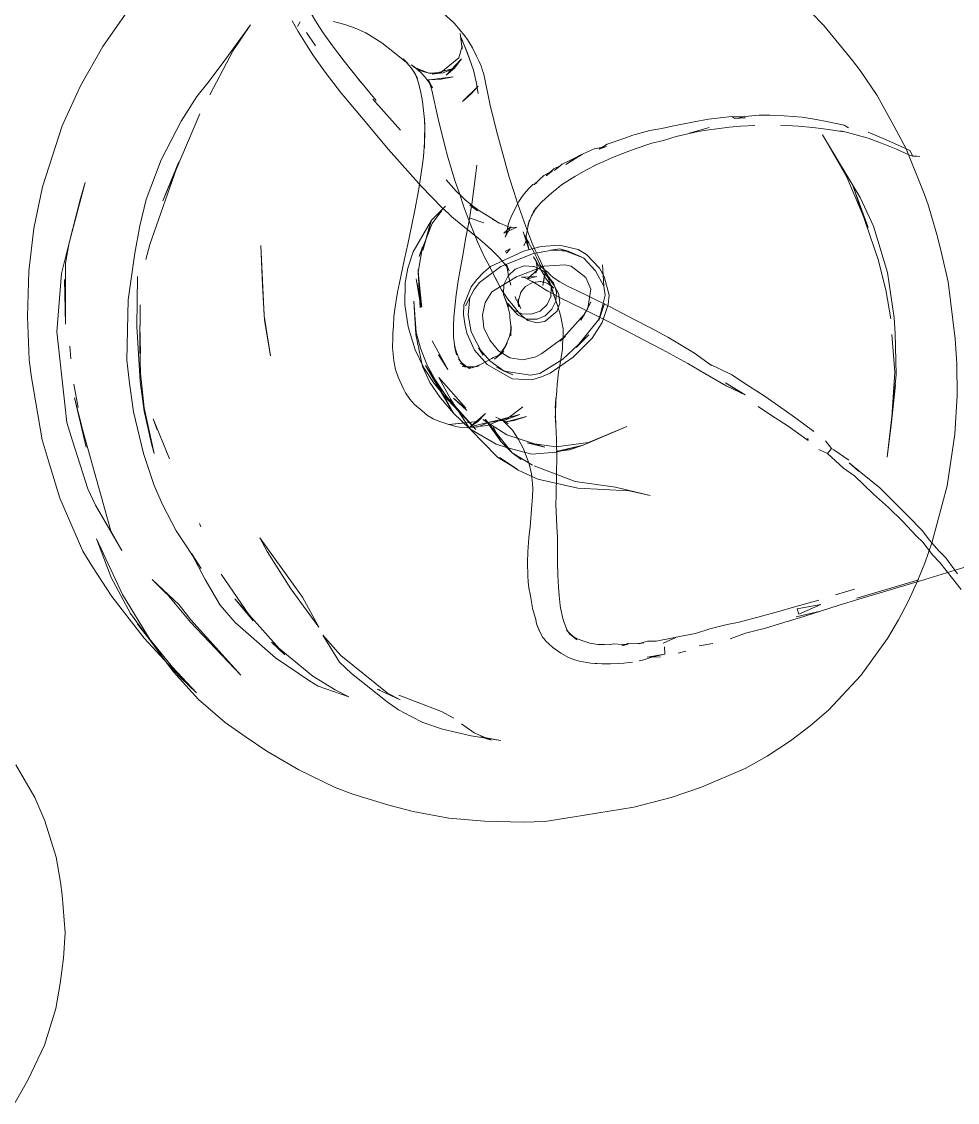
# Model space of a CAD drawing. Header units: millimetres. Extents: x 0 to 57242, y -59538 to 11130.
# Drawn here: x 16894.6 to 17004.8, y -984.1 to -857 of the extents above; entities that cross this region are included whole.
import ezdxf

# ---------------------------------------------------------------- set-up
doc = ezdxf.new("R2010")
doc.units = ezdxf.units.MM
doc.layers.add('G-IMPT', color=8, linetype='Continuous', lineweight=9)
doc.layers.add('I-FURN', color=30, linetype='Continuous', lineweight=9)

# ---------------------------------------------------------------- blocks, each defined once
blk = doc.blocks.new('LR1579_PANEL_TV_019_CH - LR1579_PANEL_TV_019_CH-837093-Level 0')
at = {"layer": 'G-IMPT'}
for p, q in [((747.7, -114.03), (743.31, -114.42)), ((747.7, -114.03), (753, -113.93)), ((754.51, -113.96), (753, -113.93)), ((758.04, -114.24), (754.51, -113.96)), ((758.04, -114.24), (762.06, -114.9)), ((762.06, -114.9), (765.09, -115.48)), ((765.49, -115.26), (764.17, -115.94)), ((765.82, -115.66), (764.42, -116.39)), ((770.61, -117.13), (765.09, -115.48)), ((765.49, -115.26), (766.23, -115.39)), ((766.23, -115.39), (765.82, -115.66)), ((766.23, -115.39), (766.79, -114.76)), ((766.23, -115.39), (766.79, -114.76)), ((766.23, -115.39), (766.53, -115.03)), ((766.23, -115.39), (766.53, -115.03)), ((766.53, -115.03), (766.79, -114.76)), ((766.53, -115.03), (766.79, -114.76)), ((760.77, -117.75), (762.71, -116.7)), ((762.71, -116.7), (764.17, -115.94)), ((762.76, -117.33), (764.42, -116.39)), ((761.3, -118.19), (759.27, -119.69)), ((761.3, -118.19), (762.76, -117.33)), ((770.61, -117.13), (771.95, -117.59)), ((775.47, -119.02), (771.95, -117.59)), ((758.36, -119.44), (756.72, -120.78)), ((758.91, -119.23), (758.36, -119.44)), ((777.42, -119.93), (775.47, -119.02)), ((756.72, -120.78), (755.77, -121.61)), ((757.19, -121.61), (758.96, -119.93)), ((758.6, -120.21), (759.27, -119.69)), ((758.96, -119.93), (758.6, -120.21)), ((777.42, -119.93), (780.4, -121.37)), ((754.54, -122.73), (755.77, -121.61)), ((757.19, -121.61), (756.27, -122.51)), ((786.18, -124.88), (780.4, -121.37)), ((753.1, -124.26), (754.54, -122.73)), ((755.09, -123.72), (756.27, -122.51)), ((757.68, -122.15), (766.2, -123.28)), ((757.68, -122.15), (763.35, -123)), ((769.56, -124.73), (763.35, -123)), ((773.21, -126.15), (764.53, -123.07)), ((769.56, -124.73), (764.53, -123.07)), ((766.2, -123.28), (769.82, -124.15)), ((753.1, -124.26), (752, -125.56)), ((755.09, -123.72), (753.7, -125.31)), ((755.09, -123.72), (753.7, -125.31)), ((775.09, -126.26), (769.82, -124.15)), ((752, -125.56), (751.21, -126.56)), ((786.18, -124.88), (788.57, -126.56)), ((751.21, -126.56), (750.05, -128.33)), ((776.55, -127.67), (773.21, -126.15)), ((775.09, -126.26), (779.74, -128.95)), ((788.57, -126.56), (791.53, -128.85)), ((749.32, -129.14), (750.46, -127.99)), ((749.32, -129.14), (750.05, -128.33)), ((750.46, -127.99), (749.74, -129.04)), ((750.86, -129.08), (751.85, -127.68)), ((776.55, -127.67), (779.59, -129.34)), ((749.32, -129.14), (747.87, -131.51)), ((749.32, -129.14), (749.74, -129.04)), ((750.14, -130.16), (750.86, -129.08)), ((779.74, -128.95), (781.27, -130.03)), ((794.93, -131.89), (791.53, -128.85)), ((750.14, -130.16), (748.59, -132.75)), ((784.78, -132.88), (781.12, -130.38)), ((785.12, -132.9), (781.27, -130.03)), ((747.05, -132.99), (747.87, -131.51)), ((748.68, -132.05), (747.78, -134.27)), ((799.11, -136.37), (794.93, -131.89)), ((745.84, -135.33), (747.05, -132.99)), ((748.59, -132.75), (747.78, -134.27)), ((784.78, -132.88), (789.16, -136.86)), ((785.12, -132.9), (789.16, -136.86)), ((747.08, -135.75), (748.01, -133.84)), ((786.01, -133.75), (789.16, -136.86)), ((786.01, -133.75), (792.07, -139.81)), ((745.84, -135.33), (745.29, -136.48)), ((747.08, -135.75), (746.54, -137.2)), ((744.59, -137.72), (745.29, -136.48)), ((745.94, -138.47), (746.54, -137.2)), ((789.16, -136.86), (792.07, -139.81)), ((799.11, -136.37), (803.18, -141.87)), ((744.59, -137.72), (743.79, -139.64)), ((745.23, -140.42), (745.94, -138.47)), ((743.79, -139.64), (743.44, -140.72)), ((742.74, -142.64), (743.44, -140.72)), ((745.23, -140.42), (744.96, -141.19)), ((805.87, -145.8), (807.84, -140.84)), ((744.36, -143.13), (744.96, -141.19)), ((798.97, -142.21), (796.6, -142.47)), ((798.97, -142.21), (801.45, -141.97)), ((801.45, -141.97), (802.73, -142)), ((802.73, -142), (804.53, -141.93)), ((803.18, -141.87), (804.6, -144.11)), ((805.64, -141.8), (804.53, -141.93)), ((807.97, -141.87), (805.64, -141.8)), ((742.23, -144.2), (742.89, -142.88)), ((742.62, -143.78), (742.74, -142.64)), ((742.62, -143.78), (742.89, -142.88)), ((744.36, -143.13), (744.07, -144.24)), ((789.55, -143.56), (787.49, -144.19)), ((789.8, -143.7), (791.54, -143.37)), ((789.8, -143.7), (791.26, -143.5)), ((794.34, -142.73), (791.54, -143.37)), ((794.34, -142.73), (796.6, -142.47)), ((796.8, -143.4), (794.47, -143.76)), ((799.14, -143.1), (796.8, -143.4)), ((799.14, -143.1), (801.49, -142.88)), ((801.49, -142.88), (802.51, -142.74)), ((802.51, -142.74), (804.37, -142.8)), ((805.64, -142.68), (804.37, -142.8)), ((805.64, -142.68), (808.03, -142.67)), ((808.03, -142.67), (809.69, -142.68)), ((742.23, -144.2), (741.75, -146.04)), ((743.79, -145.39), (744.07, -144.24)), ((784.34, -144.69), (781.62, -145.41)), ((787.19, -144.28), (786.06, -144.28)), ((787.19, -144.28), (787.49, -144.19)), ((787.19, -144.28), (787.35, -145.03)), ((789.87, -144.64), (787.35, -145.03)), ((791.38, -144.19), (789.87, -144.64)), ((791.38, -144.19), (794.47, -143.76)), ((804.6, -144.11), (805.8, -146.26)), ((741.86, -145.67), (741.55, -147.12)), ((741.56, -147.95), (741.86, -145.67)), ((741.56, -147.95), (741.75, -146.04)), ((743.87, -145.03), (743.56, -146.52)), ((743.79, -145.39), (743.87, -145.03)), ((779.37, -146.07), (777.55, -146.62)), ((779.37, -146.07), (781.62, -145.41)), ((784.75, -145.88), (781.95, -146.67)), ((784.75, -145.88), (784.5, -145.74)), ((786.35, -145.52), (787.35, -145.03)), ((805.67, -145.88), (802.82, -152.93)), ((805.87, -145.8), (803.07, -152.83)), ((741.28, -148.26), (741.55, -147.12)), ((743.33, -147.99), (743.56, -146.52)), ((773.12, -148.09), (775.33, -147.34)), ((775.33, -147.34), (777.55, -146.62)), ((779.62, -147.44), (777.96, -147.97)), ((781.95, -146.67), (779.62, -147.44)), ((805.8, -146.26), (806.84, -148.38)), ((720.18, -147.91), (718.2, -148.25)), ((720.18, -147.91), (720.4, -147.89)), ((720.4, -147.89), (720.75, -147.87)), ((721.16, -147.86), (720.75, -147.87)), ((721.59, -147.85), (721.16, -147.86)), ((721.59, -147.85), (722.03, -147.84)), ((723.33, -149.01), (721.77, -148.09)), ((721.77, -148.09), (722.04, -148.25)), ((722.86, -147.86), (722.03, -147.84)), ((722.04, -148.25), (722.42, -148.36)), ((722.92, -148.51), (722.42, -148.36)), ((723.5, -148.68), (722.48, -148.42)), ((722.48, -148.42), (723.22, -148.6)), ((723.99, -148.01), (722.86, -147.86)), ((722.92, -148.51), (723.5, -148.68)), ((723.96, -148.81), (723.22, -148.6)), ((723.5, -148.68), (723.22, -148.6)), ((724.78, -149.08), (723.22, -148.6)), ((723.5, -148.68), (724.13, -148.87)), ((725.05, -148.24), (723.99, -148.01)), ((725.75, -148.4), (725.05, -148.24)), ((725.75, -148.4), (726.4, -148.58)), ((726.4, -148.58), (726.7, -148.68)), ((727.25, -148.9), (726.7, -148.68)), ((741.3, -148.57), (741.11, -149.37)), ((741.3, -149.46), (741.28, -148.26)), ((741.3, -149.46), (741.3, -148.57)), ((743.17, -149.48), (743.24, -148.74)), ((743.33, -147.99), (743.24, -148.74)), ((773.12, -148.09), (770.36, -149.4)), ((775.91, -148.32), (773.38, -149.26)), ((775.57, -148.48), (773.38, -149.26)), ((775.91, -148.32), (773.71, -149.42)), ((807.85, -150.69), (806.84, -148.38)), ((723.93, -149.98), (723.09, -148.83)), ((723.09, -148.83), (723.33, -149.01)), ((723.93, -149.98), (723.96, -152.72)), ((725.45, -149.3), (723.96, -148.81)), ((724.69, -149.04), (723.96, -148.81)), ((723.96, -148.81), (724.78, -149.08)), ((724.78, -149.08), (724.13, -148.87)), ((724.59, -152.42), (724.22, -149.83)), ((724.54, -151.14), (724.22, -149.83)), ((725.45, -149.3), (724.69, -149.04)), ((725.45, -149.3), (724.78, -149.08)), ((726.12, -149.56), (725.45, -149.3)), ((727.41, -150.16), (726.12, -149.56)), ((730.44, -150.51), (727.25, -148.9)), ((740.98, -150.8), (741.19, -149.64)), ((741.17, -150.58), (741.11, -149.37)), ((741.17, -150.58), (741.19, -149.64)), ((743.15, -149.85), (743.14, -150.57)), ((743.17, -149.48), (743.15, -149.85)), ((768.37, -149.91), (764.95, -151.22)), ((770.77, -149.28), (768.37, -149.91)), ((770.77, -149.28), (770.36, -149.4)), ((771.01, -150.45), (773.71, -149.42)), ((724.54, -151.14), (723.47, -153.67)), ((724.54, -151.14), (724.16, -152.53)), ((724.59, -152.42), (724.54, -151.14)), ((727.41, -150.16), (728.63, -150.84)), ((728.14, -151.52), (727.94, -150.29)), ((727.94, -150.29), (728.23, -152.85)), ((730.44, -150.51), (733.38, -151.88)), ((741.12, -152.33), (740.98, -150.8)), ((743.16, -151.28), (743.14, -150.57)), ((743.22, -152.3), (743.16, -151.28)), ((764.95, -151.22), (762.8, -152.12)), ((768.86, -151.3), (765.66, -152.64)), ((771.01, -150.45), (768.86, -151.3)), ((808.8, -153.07), (807.85, -150.69)), ((723.47, -153.67), (724.16, -152.53)), ((723.77, -154.33), (725.24, -151.91)), ((725.24, -151.91), (724.57, -153.18)), ((728.14, -151.52), (728.23, -152.85)), ((733.38, -151.88), (734.63, -152.39)), ((737.37, -153.57), (734.63, -152.39)), ((741.01, -152.45), (741.17, -151.94)), ((741.01, -152.45), (741.07, -153.07)), ((741.12, -152.33), (741.17, -151.94)), ((743.22, -152.3), (743.28, -152.95)), ((751.36, -152.64), (753.59, -152.45)), ((753.5, -151.91), (755.52, -153.35)), ((753.5, -151.91), (755.57, -153.37)), ((753.59, -152.45), (754.7, -152.63)), ((760.86, -153.04), (762.8, -152.12)), ((801.83, -152.49), (800.95, -154.63)), ((723.27, -153.76), (722.2, -154.52)), ((723.96, -152.72), (723.11, -153.88)), ((723.11, -153.88), (723.27, -153.76)), ((724.02, -152.62), (723.27, -153.76)), ((723.96, -152.72), (723.27, -153.76)), ((723.77, -154.33), (724.57, -153.18)), ((723.96, -152.72), (724.02, -152.62)), ((737.37, -153.57), (738.61, -154.1)), ((741.07, -153.07), (741.23, -153.94)), ((743.28, -152.95), (743.37, -153.57)), ((743.56, -154.44), (743.37, -153.57)), ((750.3, -153.05), (748.55, -154.46)), ((748.89, -154.7), (751.53, -153.13)), ((751.53, -153.13), (749.72, -154.11)), ((751.52, -153.17), (749.72, -154.11)), ((750.3, -153.05), (751.36, -152.64)), ((753.54, -152.99), (751.52, -153.17)), ((753.54, -152.99), (755.57, -153.37)), ((756.78, -153.52), (754.7, -152.63)), ((755.52, -153.35), (755.57, -153.37)), ((755.57, -153.37), (756.47, -153.9)), ((756.78, -153.52), (757.56, -154.32)), ((758.03, -154.26), (760.86, -153.04)), ((761.28, -154.59), (763.39, -153.65)), ((763.39, -153.65), (765.66, -152.64)), ((803.07, -152.83), (802.18, -155.07)), ((810.23, -158.21), (808.8, -153.07)), ((718.5, -155.61), (720.76, -155.12)), ((720.76, -155.12), (719.91, -155.2)), ((722.2, -154.52), (721.07, -154.89)), ((721.41, -154.79), (721.07, -154.89)), ((721.4, -154.88), (723.11, -153.88)), ((721.4, -154.88), (721.93, -154.63)), ((721.41, -154.79), (721.77, -154.7)), ((722.13, -154.63), (721.77, -154.7)), ((721.93, -154.63), (722.2, -154.52)), ((722.13, -154.63), (722.49, -154.58)), ((723.11, -153.88), (722.2, -154.52)), ((723.19, -154.52), (722.49, -154.58)), ((723.19, -154.52), (724.16, -154.55)), ((723.67, -154.41), (724.75, -154.64)), ((723.67, -154.41), (724.18, -154.55)), ((724.16, -154.55), (724.75, -154.64)), ((724.18, -154.55), (724.42, -154.65)), ((724.91, -154.86), (724.42, -154.65)), ((728.03, -156.37), (724.91, -154.86)), ((738.61, -154.1), (740.36, -154.78)), ((741.61, -155.23), (740.36, -154.78)), ((741.37, -154.48), (741.23, -153.94)), ((741.53, -154.99), (741.37, -154.48)), ((741.53, -154.99), (741.83, -155.69)), ((743.41, -153.86), (743.58, -154.38)), ((743.41, -153.86), (743.56, -154.44)), ((743.58, -154.38), (743.78, -154.87)), ((744.15, -155.53), (743.78, -154.87)), ((748.55, -154.46), (747.32, -156.26)), ((748.89, -154.7), (747.39, -157.47)), ((748.34, -155.64), (749.72, -154.11)), ((748.89, -154.7), (748.34, -155.64)), ((748.89, -154.7), (749.72, -154.11)), ((750.75, -155.39), (751.34, -154.92)), ((753.46, -154.39), (751.34, -154.92)), ((754.88, -154.79), (753.46, -154.39)), ((754.88, -154.79), (756.41, -156.44)), ((755.42, -155.48), (758.03, -154.26)), ((758.34, -156.35), (756.47, -153.9)), ((758.29, -156.33), (757.19, -154.57)), ((758.34, -156.35), (757.19, -154.57)), ((758.78, -156.17), (757.56, -154.32)), ((761.28, -154.59), (758.8, -155.7)), ((801.35, -157.22), (802.18, -155.07)), ((714.81, -156.72), (716.89, -156)), ((718.5, -155.61), (716.89, -156)), ((719.91, -155.2), (720.98, -155.12)), ((720.98, -155.12), (721.46, -155.13)), ((721.92, -155.17), (721.46, -155.13)), ((721.92, -155.17), (722.37, -155.23)), ((722.46, -155.27), (721.99, -155.14)), ((721.99, -155.14), (722.81, -155.32)), ((722.37, -155.23), (722.81, -155.32)), ((722.93, -155.42), (722.46, -155.27)), ((722.93, -155.42), (723.4, -155.6)), ((723.4, -155.6), (724.33, -156.03)), ((724.33, -156.03), (725.26, -156.53)), ((728.03, -156.37), (731, -157.72)), ((736.02, -157.11), (735.12, -156.22)), ((741.61, -155.23), (744.34, -156.18)), ((742.38, -156.82), (741.83, -155.69)), ((744.02, -155.37), (744.29, -155.73)), ((744.02, -155.37), (744.4, -155.92)), ((744.15, -155.53), (744.4, -155.92)), ((744.29, -155.73), (744.98, -156.52)), ((744.34, -156.18), (746.28, -156.79)), ((746.88, -157.23), (747.32, -156.26)), ((750.75, -155.39), (749.36, -157.41)), ((753.9, -156.23), (752.91, -156.7)), ((755.42, -155.48), (753.9, -156.23)), ((756.72, -157.2), (756.05, -155.7)), ((756.05, -155.7), (756.41, -156.44)), ((756.2, -156.93), (758.8, -155.7)), ((758.29, -156.33), (759.2, -160.41)), ((759.49, -158.23), (758.78, -156.17)), ((713.6, -157.36), (712.5, -158.07)), ((713.6, -157.36), (714.81, -156.72)), ((726.18, -157.09), (725.26, -156.53)), ((727.07, -157.69), (726.18, -157.09)), ((736.02, -157.11), (738.16, -159.33)), ((742.38, -156.82), (742.62, -157.27)), ((742.62, -157.27), (742.91, -157.69)), ((743, -157.88), (743.4, -157.65)), ((743.37, -158.7), (743.28, -157.57)), ((743.28, -157.57), (743.83, -158.88)), ((743.37, -158.7), (743.76, -157.08)), ((743.76, -157.08), (743.4, -157.65)), ((744.99, -156.94), (744.65, -156.82)), ((745.7, -157.21), (744.65, -156.82)), ((745.2, -156.79), (744.98, -156.52)), ((746.66, -157.56), (744.99, -156.94)), ((745.58, -157.01), (744.99, -156.94)), ((745.46, -157.03), (744.99, -156.94)), ((745.43, -157.01), (745.2, -156.79)), ((745.7, -157.21), (745.43, -157.01)), ((745.46, -157.03), (746.08, -157.12)), ((746.66, -157.56), (745.58, -157.01)), ((745.58, -157.01), (745.7, -157.21)), ((745.58, -157.01), (745.97, -157.79)), ((745.7, -157.21), (745.97, -157.79)), ((746.43, -157.17), (746.08, -157.12)), ((747.39, -157.47), (746.19, -161.41)), ((747.23, -157.05), (746.28, -156.79)), ((746.43, -157.17), (747.35, -157.31)), ((746.88, -157.23), (746.46, -158.21)), ((748.17, -157.27), (747.23, -157.05)), ((747.35, -157.31), (747.98, -157.44)), ((749.22, -157.77), (747.98, -157.44)), ((748.17, -157.27), (749.34, -157.52)), ((749.36, -157.41), (748.3, -160.73)), ((750.19, -157.7), (749.34, -157.52)), ((750.18, -157.51), (749.66, -157.66)), ((750.77, -157.83), (749.78, -157.65)), ((749.78, -157.65), (750.33, -157.74)), ((750.65, -157.46), (750.18, -157.51)), ((750.65, -157.46), (751, -157.41)), ((751, -157.41), (751.6, -157.24)), ((751.6, -157.24), (751.95, -157.11)), ((751.95, -157.11), (752.91, -156.7)), ((754.64, -157.66), (756.2, -156.93)), ((756.72, -157.2), (756.41, -156.44)), ((757, -157.97), (756.41, -156.44)), ((757.42, -161.44), (756.72, -157.2)), ((756.72, -157.2), (757, -157.97)), ((799, -159.41), (800.21, -156.57)), ((800.78, -156.7), (799.43, -159.23)), ((800.78, -156.7), (800.04, -159.46)), ((801.35, -157.22), (800.1, -159.9)), ((800.4, -159.77), (801.35, -157.22)), ((711.37, -158.87), (712.5, -158.07)), ((727.07, -157.69), (727.96, -158.33)), ((729.17, -159.33), (727.43, -157.89)), ((727.43, -157.89), (729.69, -159.73)), ((729.69, -159.73), (727.96, -158.33)), ((732.24, -158.29), (731, -157.72)), ((735.04, -159.4), (732.24, -158.29)), ((739.52, -159.3), (741.08, -158.73)), ((742.1, -158.39), (741.08, -158.73)), ((742.14, -158.31), (741.19, -158.74)), ((741.19, -158.74), (742.1, -158.39)), ((742.14, -158.31), (743, -157.88)), ((742.91, -157.69), (743.64, -158.56)), ((743.64, -158.56), (743.83, -158.88)), ((746.46, -158.21), (745.45, -162.36)), ((748.29, -157.77), (747.69, -157.69)), ((748.35, -157.79), (747.69, -157.69)), ((747.86, -159.23), (748.58, -158.4)), ((748.29, -157.77), (749.18, -157.91)), ((748.95, -158.13), (748.35, -157.79)), ((748.64, -158.34), (748.58, -158.4)), ((749.62, -157.85), (748.64, -158.34)), ((748.95, -158.13), (748.64, -157.88)), ((748.64, -157.88), (749.22, -158.4)), ((749.76, -158.84), (748.69, -160.28)), ((748.85, -157.72), (749.66, -157.66)), ((749.22, -157.77), (748.85, -157.72)), ((748.95, -158.13), (749.22, -158.4)), ((748.95, -158.13), (749.38, -158.69)), ((749.18, -157.91), (750.02, -158.05)), ((749.22, -158.4), (749.2, -158.24)), ((749.3, -159.87), (749.2, -158.24)), ((749.22, -158.4), (749.38, -158.69)), ((749.22, -158.4), (749.3, -159.87)), ((749.22, -158.4), (749.3, -159.93)), ((749.76, -158.84), (749.3, -159.87)), ((749.62, -157.85), (749.72, -157.84)), ((750.82, -157.77), (749.72, -157.84)), ((750, -159.65), (750.5, -158.83)), ((750.01, -157.81), (751.03, -158.94)), ((750.01, -157.81), (750.64, -158.46)), ((750.62, -158.14), (750.02, -158.05)), ((751.19, -157.83), (750.08, -157.91)), ((750.08, -157.91), (750.46, -157.84)), ((750.77, -157.83), (750.19, -157.7)), ((750.82, -157.8), (750.33, -157.74)), ((751.57, -157.78), (750.46, -157.84)), ((750.46, -158.88), (750.81, -158.57)), ((750.46, -158.88), (750.5, -158.83)), ((750.62, -158.14), (751.14, -158.17)), ((751.03, -158.94), (750.64, -158.46)), ((751.77, -158.25), (750.73, -157.88)), ((751.95, -158.31), (750.73, -157.88)), ((750.81, -158.57), (751.2, -158.33)), ((751.19, -157.83), (750.82, -157.77)), ((750.82, -157.8), (751.24, -157.85)), ((751.14, -158.17), (751.36, -158.17)), ((752.08, -158.11), (751.2, -158.33)), ((751.48, -157.87), (751.24, -157.85)), ((751.65, -158.16), (751.36, -158.17)), ((751.86, -157.89), (751.48, -157.87)), ((751.49, -159.05), (751.93, -158.88)), ((751.57, -157.78), (752.61, -158.16)), ((751.65, -158.16), (751.94, -158.14)), ((751.77, -158.25), (752.62, -158.99)), ((751.86, -157.89), (752.05, -157.93)), ((752.95, -158.71), (751.91, -158.36)), ((751.91, -158.36), (752.58, -158.58)), ((752.54, -158.61), (751.93, -158.88)), ((752.08, -158.11), (751.94, -158.14)), ((751.95, -158.31), (752.24, -158.41)), ((752.05, -157.93), (753, -158.1)), ((752.49, -158.55), (752.24, -158.41)), ((752.49, -158.55), (752.95, -158.71)), ((753.59, -158.15), (752.54, -158.61)), ((753.62, -158.93), (752.58, -158.58)), ((752.58, -158.58), (754.16, -159.13)), ((752.58, -158.58), (753.12, -158.77)), ((753.4, -158.89), (752.61, -158.16)), ((753, -158.1), (753.07, -158.14)), ((753.88, -158.67), (753.07, -158.14)), ((753.41, -158.87), (753.12, -158.77)), ((753.4, -158.89), (753.87, -159.85)), ((754.16, -159.13), (753.41, -158.87)), ((754.64, -157.66), (753.59, -158.15)), ((753.62, -158.93), (754.16, -159.13)), ((754.42, -159.48), (753.88, -158.67)), ((759.28, -162.51), (758.94, -158.34)), ((758.94, -158.34), (759.2, -160.41)), ((759.49, -158.23), (759.84, -161.4)), ((811.04, -163.76), (810.23, -158.21)), ((729.17, -159.33), (730.43, -160.51)), ((736, -159.99), (734.23, -160.09)), ((735.04, -159.4), (736.34, -159.83)), ((736.96, -159.89), (736, -159.99)), ((738.12, -160.48), (736.34, -159.83)), ((737.46, -159.8), (736.96, -159.89)), ((738.48, -159.58), (737.46, -159.8)), ((738.16, -159.33), (739.79, -161.13)), ((738.29, -159.76), (739.38, -159.48)), ((738.48, -159.58), (739.52, -159.3)), ((739.4, -160.75), (740.94, -159.79)), ((745.13, -159.87), (745.26, -159.26)), ((745.13, -159.87), (745.39, -159.91)), ((745.39, -159.91), (745.26, -159.26)), ((747.86, -159.23), (747.52, -160.29)), ((748.86, -160.08), (748.69, -160.28)), ((748.86, -160.08), (749.86, -159.63)), ((749.3, -159.87), (749.3, -159.93)), ((750, -159.65), (749.84, -160.6)), ((750.39, -159.44), (749.86, -159.63)), ((750.39, -159.44), (750.95, -159.25)), ((750.95, -159.25), (751.49, -159.05)), ((752.62, -158.99), (752.58, -158.94)), ((753.1, -159.94), (752.58, -158.94)), ((753.19, -161.06), (753.1, -159.94)), ((753.87, -159.85), (753.98, -160.94)), ((754.16, -159.13), (754.46, -159.24)), ((754.43, -159.5), (754.42, -159.48)), ((754.48, -161.4), (754.43, -159.5)), ((754.78, -159.37), (754.46, -159.24)), ((755.41, -159.67), (754.78, -159.37)), ((755.41, -159.67), (756.49, -160.25)), ((798.36, -160.97), (799, -159.41)), ((799.43, -159.23), (800.04, -159.46)), ((799.71, -161.46), (800.4, -159.77)), ((708.79, -160.29), (710.21, -160.51)), ((710.21, -160.51), (711.66, -160.65)), ((711.66, -160.65), (713.53, -160.75)), ((715.84, -160.8), (713.53, -160.75)), ((718.99, -160.8), (715.84, -160.8)), ((718.58, -160.8), (721.78, -160.74)), ((718.99, -160.8), (718.58, -160.8)), ((721.4, -160.95), (726.31, -160.67)), ((731.24, -161.33), (730.43, -160.51)), ((733.22, -163.44), (731.24, -161.33)), ((739.39, -160.93), (738.12, -160.48)), ((742.22, -161.75), (739.39, -160.93)), ((740.97, -162.49), (739.79, -161.13)), ((741.87, -161.43), (740.22, -161.8)), ((741.87, -161.43), (742.94, -161.22)), ((744.01, -161.05), (742.94, -161.22)), ((744.01, -161.05), (745.13, -160.93)), ((745.13, -160.93), (745.72, -160.88)), ((746.27, -160.88), (745.29, -160.91)), ((745.29, -160.91), (745.72, -160.88)), ((746.19, -161.41), (746.12, -164.54)), ((746.27, -160.88), (746.68, -160.89)), ((746.31, -160.8), (746.99, -160.92)), ((746.31, -160.8), (746.54, -160.85)), ((747.21, -161.15), (746.44, -160.76)), ((746.44, -160.76), (747.23, -160.97)), ((747.23, -160.97), (746.54, -160.85)), ((746.99, -160.92), (746.68, -160.89)), ((747.81, -161.48), (747.21, -161.15)), ((747.52, -160.29), (747.58, -161.42)), ((747.58, -161.42), (748.08, -162.44)), ((747.88, -164.08), (748.3, -160.73)), ((749.84, -160.6), (749.91, -161.08)), ((749.91, -161.08), (750.07, -161.54)), ((753.19, -161.06), (752.83, -162.12)), ((753.71, -161.9), (753.98, -160.94)), ((753.98, -162.26), (754.47, -161.42)), ((754.48, -161.4), (754.47, -161.42)), ((756.49, -160.25), (757.08, -160.69)), ((757.95, -161.48), (757.08, -160.69)), ((757.34, -160.57), (757.23, -164.01)), ((757.42, -161.44), (757.34, -160.57)), ((759.84, -161.4), (759.63, -164.68)), ((797.49, -163.03), (798.36, -160.97)), ((799.71, -161.46), (798.9, -163.54)), ((708.28, -162.64), (709.72, -162.88)), ((708.95, -161.97), (709.22, -162.56)), ((710.43, -162.16), (712.3, -162.31)), ((734.72, -162.7), (733.03, -162.84)), ((736.5, -162.51), (734.72, -162.7)), ((736.5, -162.51), (737.49, -162.37)), ((736.59, -162.08), (736.88, -164.4)), ((737.22, -164.59), (736.72, -162.74)), ((738.02, -162.28), (737.49, -162.37)), ((738.02, -162.28), (739.11, -162.06)), ((740.22, -161.8), (739.11, -162.06)), ((740.97, -162.49), (742.53, -164.25)), ((742.22, -161.75), (744.25, -162.25)), ((744.25, -162.25), (745.26, -162.44)), ((746.22, -162.63), (745.26, -162.44)), ((745.45, -162.36), (745.47, -163.45)), ((747.38, -162.85), (746.22, -162.63)), ((747.23, -162.83), (746.22, -162.63)), ((746.22, -162.63), (748.4, -163.04)), ((747.81, -161.48), (748.65, -161.86)), ((748.93, -163.19), (748.08, -162.44)), ((750.49, -162.45), (750, -162.3)), ((750.59, -162.26), (750.06, -161.49)), ((750.06, -161.49), (750.07, -161.54)), ((750.95, -162.55), (750.49, -162.2)), ((750.49, -162.2), (751.24, -162.7)), ((750.95, -162.55), (750.59, -162.26)), ((751.53, -162.65), (750.6, -162.39)), ((751.24, -162.7), (750.6, -162.39)), ((750.71, -162.51), (751.53, -162.65)), ((752.83, -162.12), (752.09, -162.97)), ((752.96, -162.87), (753.67, -162.01)), ((753.21, -162.84), (753.98, -162.26)), ((753.67, -162.01), (753.71, -161.9)), ((758.36, -161.84), (757.95, -161.48)), ((758.36, -161.84), (759.13, -162.66)), ((758.91, -165.65), (759.28, -162.51)), ((759.13, -162.66), (759.65, -163.25)), ((770.17, -161.55), (768.69, -166.94)), ((770.17, -161.55), (768.83, -166.26)), ((709.72, -162.88), (711.57, -163.07)), ((711.57, -163.07), (713.09, -163.23)), ((713.09, -163.23), (715.43, -163.36)), ((715.43, -163.36), (718.6, -163.4)), ((719.02, -163.4), (718.6, -163.4)), ((719.02, -163.4), (722.25, -163.32)), ((727.2, -163.19), (722.25, -163.32)), ((733.03, -162.84), (727.2, -163.19)), ((733.22, -163.44), (734.72, -165.21)), ((745.62, -164.58), (745.47, -163.45)), ((747.23, -162.83), (748.4, -163.04)), ((747.38, -162.85), (748.4, -163.04)), ((749.29, -163.14), (748.4, -163.04)), ((748.99, -163.22), (748.93, -163.19)), ((750.05, -163.59), (748.99, -163.22)), ((749.29, -163.14), (749.91, -163.15)), ((749.68, -163.43), (749.4, -163.34)), ((750.48, -163.69), (749.4, -163.34)), ((750.14, -163.62), (749.68, -163.43)), ((750.46, -163.14), (749.91, -163.15)), ((750.04, -163.49), (751.16, -163.41)), ((750.13, -163.49), (750.04, -163.49)), ((750.05, -163.59), (750.21, -163.63)), ((750.46, -163.52), (750.13, -163.49)), ((750.14, -163.62), (750.8, -163.88)), ((750.21, -163.63), (750.48, -163.69)), ((750.46, -163.14), (750.96, -163.13)), ((750.46, -163.52), (751.57, -163.43)), ((750.8, -163.88), (751.3, -164.12)), ((751.39, -163.14), (750.96, -163.13)), ((752.17, -162.93), (751.09, -163.47)), ((752.09, -162.97), (751.09, -163.47)), ((752.17, -162.93), (751.16, -163.41)), ((751.39, -163.14), (751.65, -163.14)), ((751.57, -163.43), (751.97, -163.39)), ((752.03, -163.12), (751.65, -163.14)), ((751.97, -163.39), (752.96, -162.87)), ((752.03, -163.12), (752.21, -163.1)), ((752.21, -163.1), (753.15, -162.87)), ((753.21, -162.84), (753.15, -162.87)), ((757.07, -164.82), (757.23, -164.01)), ((759.79, -163.42), (759.65, -163.25)), ((760.1, -163.79), (759.79, -163.42)), ((760.1, -163.79), (760.69, -164.39)), ((797.49, -163.03), (796.41, -165.54)), ((797.87, -165.75), (798.9, -163.54)), ((811.04, -163.76), (811.16, -166.58)), ((735.85, -166.54), (734.72, -165.21)), ((737.35, -165.14), (736.88, -164.4)), ((738.99, -167.43), (736.88, -164.4)), ((738.42, -168.4), (736.88, -164.4)), ((737.22, -164.59), (739.29, -168.22)), ((737.35, -165.14), (738.99, -167.43)), ((742.53, -164.25), (743.65, -165.56)), ((745.88, -165.64), (745.62, -164.58)), ((746.38, -165.55), (746.12, -164.54)), ((747.88, -164.08), (748.37, -165.52)), ((751.3, -164.12), (751.56, -164.3)), ((751.83, -164.49), (751.56, -164.3)), ((752.39, -164.86), (751.83, -164.49)), ((752.39, -164.86), (753.32, -165.6)), ((752.46, -164.83), (753.32, -165.6)), ((752.46, -164.83), (752.96, -165.33)), ((756.41, -166.25), (757.07, -164.82)), ((759.63, -164.68), (759.35, -165.74)), ((760.69, -164.39), (761.17, -164.84)), ((761.17, -164.84), (761.73, -165.37)), ((776.26, -166.06), (778.22, -164.42)), ((776.76, -165.57), (778.22, -164.42)), ((737.33, -168.34), (735.85, -166.54)), ((744.4, -166.41), (743.65, -165.56)), ((744.4, -166.41), (745.54, -167.62)), ((745.88, -165.64), (747.02, -167.62)), ((746.38, -165.55), (747.24, -167.55)), ((748.26, -167.98), (746.74, -166.51)), ((746.74, -166.51), (747.24, -167.55)), ((749.32, -166.67), (748.37, -165.52)), ((753.29, -165.76), (752.96, -165.33)), ((753.83, -166.79), (753.29, -165.76)), ((754.21, -167.58), (753.69, -166.41)), ((753.77, -166.61), (753.69, -166.41)), ((755.27, -167.27), (756.41, -166.25)), ((758.91, -165.65), (758.36, -166.64)), ((759.35, -165.74), (758.9, -166.86)), ((761.73, -165.37), (763.21, -166.8)), ((764.1, -167.44), (762.35, -165.98)), ((762.35, -165.98), (763.21, -166.8)), ((768.83, -166.26), (766.85, -169.55)), ((776.26, -166.06), (772.26, -170.57)), ((776.76, -165.57), (774.94, -167.02)), ((795.74, -166.81), (796.41, -165.54)), ((797.87, -165.75), (797.27, -167.59)), ((706.72, -170.23), (705.61, -166.75)), ((705.61, -166.75), (707.03, -171.87)), ((739.29, -168.22), (738.65, -167.21)), ((740.67, -169.45), (738.65, -167.21)), ((746.31, -168.38), (745.54, -167.62)), ((747.88, -168.37), (747.02, -167.62)), ((749.32, -166.67), (750.62, -167.47)), ((750.62, -167.47), (752.18, -167.83)), ((753.8, -167.83), (752.18, -167.83)), ((754.21, -167.58), (753.77, -166.61)), ((753.77, -166.61), (754.3, -167.79)), ((753.77, -166.61), (753.92, -167)), ((755.27, -167.27), (753.8, -167.83)), ((753.83, -166.79), (754.21, -167.58)), ((753.92, -167), (754.13, -167.6)), ((754.2, -168), (754.13, -167.6)), ((754.22, -167.81), (754.17, -168.27)), ((754.21, -167.58), (754.3, -167.79)), ((754.25, -167.39), (754.22, -167.81)), ((754.26, -168.8), (754.25, -167.39)), ((756.09, -168.79), (758.36, -166.64)), ((758.9, -166.86), (757.36, -168.59)), ((764.82, -167.94), (763.92, -167.35)), ((763.92, -167.35), (764.66, -167.85)), ((764.1, -167.44), (764.66, -167.85)), ((768.69, -166.94), (767.28, -169.86)), ((768.69, -166.94), (767.35, -169.92)), ((768.69, -166.94), (768.11, -168.54)), ((771.43, -170.32), (774.94, -167.02)), ((795.74, -166.81), (794.87, -168.7)), ((811.16, -166.58), (811.1, -169.5)), ((737.33, -168.34), (738.43, -169.71)), ((738.42, -168.4), (739.55, -170.09)), ((747.42, -169.45), (746.31, -168.38)), ((747.88, -168.37), (748.84, -168.95)), ((748.26, -167.98), (750.05, -168.94)), ((749.83, -169.44), (748.84, -168.95)), ((753.09, -169.54), (750.05, -168.94)), ((753.96, -169.25), (754.01, -169)), ((754.06, -168.75), (754.01, -169)), ((754.06, -168.75), (754.17, -168.27)), ((754.1, -169.34), (756.09, -168.79)), ((754.25, -168.4), (754.2, -168)), ((757.36, -168.59), (754.22, -169.86)), ((754.26, -168.8), (754.25, -168.4)), ((755.16, -169.19), (757.06, -168.25)), ((755.16, -169.19), (756.09, -168.79)), ((756.09, -168.79), (757.06, -168.25)), ((766.21, -168.96), (764.82, -167.94)), ((766.21, -168.96), (768.03, -170.37)), ((768.11, -168.54), (767.28, -169.86)), ((794.24, -170.37), (794.87, -168.7)), ((706.72, -170.23), (709.07, -175.65)), ((739.16, -170.61), (738.43, -169.71)), ((740.7, -171.42), (739.55, -170.09)), ((740.67, -169.45), (740.42, -169.25)), ((740.42, -169.25), (744.07, -171.87)), ((740.67, -169.45), (743.89, -171.49)), ((740.67, -169.45), (744.07, -171.87)), ((741.14, -170.1), (744.04, -171.72)), ((741.33, -170.2), (744.16, -171.68)), ((747.42, -169.45), (748.15, -170.1)), ((748.88, -170.69), (748.15, -170.1)), ((749.83, -169.44), (751.99, -169.96)), ((751.99, -169.96), (754.22, -169.86)), ((754.1, -169.34), (752.05, -169.41)), ((752.05, -169.41), (753.09, -169.54)), ((753.59, -170.93), (753.77, -170.21)), ((753.87, -169.74), (753.77, -170.21)), ((753.96, -169.25), (753.87, -169.74)), ((760.68, -172.2), (760.74, -169.67)), ((760.69, -171.72), (760.74, -169.67)), ((761.88, -170.03), (760.88, -172.32)), ((761.36, -171.45), (761.88, -170.03)), ((764.37, -171.91), (766.85, -169.55)), ((765.75, -172.33), (767.35, -169.92)), ((771.43, -170.32), (767, -172.95)), ((768.03, -170.37), (769.12, -171.26)), ((794.24, -170.37), (793.36, -172.09)), ((795.66, -170.96), (796.45, -169.53)), ((810.8, -172.77), (811.1, -169.5)), ((739.16, -170.61), (740.27, -171.94)), ((740.7, -171.42), (742.67, -173.05)), ((748.88, -170.69), (749.25, -170.95)), ((749.99, -171.42), (749.25, -170.95)), ((749.99, -171.42), (751.08, -171.99)), ((750.14, -171.51), (751.08, -171.99)), ((750.14, -171.51), (750.82, -171.77)), ((753.46, -171.43), (752.56, -172.3)), ((753.26, -171.6), (752.62, -172.03)), ((753.24, -171.55), (753.08, -171.75)), ((753.66, -170.91), (753.24, -171.55)), ((753.77, -170.69), (753.25, -171.85)), ((753.59, -170.93), (753.25, -171.85)), ((753.26, -171.6), (753.46, -171.43)), ((753.77, -170.69), (753.66, -170.91)), ((761.22, -170.5), (760.21, -172.81)), ((760.68, -172.2), (761.22, -170.5)), ((761.36, -171.45), (760.88, -172.32)), ((762.16, -173.19), (766.05, -170.58)), ((766.05, -170.58), (764.37, -171.91)), ((768.49, -173.61), (772.26, -170.57)), ((770.12, -172.09), (769.12, -171.26)), ((707.84, -174.94), (707.03, -171.87)), ((741, -172.82), (740.27, -171.94)), ((742.15, -174.1), (741, -172.82)), ((746.06, -174.03), (743.04, -171.96)), ((743.04, -171.96), (746.21, -174.23)), ((751.48, -171.96), (750.82, -171.77)), ((751.81, -172.03), (751.48, -171.96)), ((752.19, -172.06), (751.6, -172.1)), ((752.76, -172.12), (751.6, -172.1)), ((751.81, -172.03), (752.13, -172.08)), ((752.13, -172.08), (752.76, -172.12)), ((753.28, -171.77), (752.15, -172.26)), ((752.15, -172.26), (752.62, -172.03)), ((752.75, -171.95), (752.19, -172.06)), ((753.08, -171.75), (752.56, -172.3)), ((753.28, -171.77), (752.75, -171.95)), ((760.69, -171.72), (759.67, -173.97)), ((760.68, -172.2), (759.67, -173.97)), ((760.88, -172.32), (759.71, -172.93)), ((760.61, -172.45), (759.71, -172.93)), ((759.88, -174.29), (760.27, -172.81)), ((761.19, -172.23), (759.97, -172.78)), ((760.88, -172.32), (759.97, -172.78)), ((760.21, -172.81), (760.61, -172.45)), ((760.69, -171.72), (760.27, -172.81)), ((760.42, -172.53), (761.19, -172.23)), ((760.42, -172.53), (762.1, -172.33)), ((760.68, -172.2), (760.69, -171.72)), ((762.1, -172.33), (762.77, -172.38)), ((763.41, -172.46), (762.77, -172.38)), ((765.75, -172.33), (763.26, -174.16)), ((764.64, -172.67), (763.41, -172.46)), ((764.64, -172.67), (766.42, -173.27)), ((770.12, -172.09), (770.57, -172.47)), ((770.57, -172.47), (771.39, -173.16)), ((792.77, -174.07), (793.18, -172.49)), ((792.93, -172.94), (793.36, -172.09)), ((794.77, -173.41), (795.16, -172.55)), ((810.33, -175.7), (810.8, -172.77)), ((742.15, -174.1), (742.96, -174.91)), ((742.67, -173.05), (744.96, -174.36)), ((746.06, -174.03), (747.83, -174.77)), ((748.03, -173.19), (751.81, -173.85)), ((751.16, -173.72), (749.76, -173.63)), ((751.81, -173.85), (749.76, -173.63)), ((758.58, -176.27), (759.74, -173.77)), ((758.69, -175.92), (758.6, -173.61)), ((758.6, -173.61), (758.77, -174.9)), ((762.16, -173.19), (758.97, -174.28)), ((762.35, -174.24), (759.15, -174.06)), ((764.17, -174.02), (759.17, -174.05)), ((759.3, -175.24), (759.74, -173.77)), ((762.35, -174.24), (760.38, -173.86)), ((762.22, -174.87), (763.26, -174.16)), ((762.35, -174.24), (764.17, -174.02)), ((764.17, -174.02), (766.81, -173.07)), ((765.48, -173.68), (764.17, -174.02)), ((768.49, -173.61), (766.21, -174.73)), ((766.42, -173.27), (767.53, -173.8)), ((768.53, -174.4), (767.53, -173.8)), ((772.1, -173.78), (771.39, -173.16)), ((774.22, -175.31), (772.1, -173.78)), ((792.93, -172.94), (792.07, -174.56)), ((707.84, -174.94), (708.27, -176.94)), ((742.96, -174.91), (743.8, -175.66)), ((744.96, -174.36), (747.59, -175.42)), ((749.68, -175.96), (746.21, -174.23)), ((747.59, -175.42), (749.86, -175.93)), ((747.83, -174.77), (749.81, -175.41)), ((756.24, -176.5), (749.81, -175.41)), ((751.86, -175.26), (756.7, -175.01)), ((751.86, -175.26), (754.77, -175.77)), ((754.87, -175.42), (756.67, -175.06)), ((754.87, -175.42), (756.96, -175.11)), ((756.92, -177.77), (758.77, -174.9)), ((757.63, -176.74), (758.77, -174.9)), ((758.58, -176.27), (759.3, -175.24)), ((758.69, -175.92), (758.77, -174.9)), ((758.75, -176.04), (759.88, -174.29)), ((762.22, -174.87), (758.87, -176.16)), ((763.51, -175.7), (766.05, -174.74)), ((763.71, -175.53), (766.21, -174.73)), ((763.71, -175.53), (766.05, -174.74)), ((768.53, -174.4), (768.97, -174.72)), ((768.97, -174.72), (769.75, -175.37)), ((770.42, -176.01), (769.75, -175.37)), ((774.22, -175.31), (775.3, -176.07)), ((791, -176.42), (791.45, -175.35)), ((792.07, -174.56), (791.45, -175.35)), ((792.88, -176.57), (793.9, -174.73)), ((793.83, -175.3), (792.88, -176.57)), ((793.2, -174.21), (793.9, -174.73)), ((793.9, -174.73), (793.33, -175.85)), ((744.44, -176.25), (743.8, -175.66)), ((744.87, -176.62), (744.44, -176.25)), ((745.73, -177.32), (744.87, -176.62)), ((751.67, -176.43), (749.68, -175.96)), ((754.18, -175.94), (749.8, -175.62)), ((756.24, -176.5), (749.8, -175.62)), ((749.86, -175.93), (752.11, -176.12)), ((751.67, -176.43), (753.8, -176.61)), ((754.59, -176.06), (752.11, -176.12)), ((756.24, -176.5), (753.8, -176.61)), ((759.37, -175.64), (754.18, -175.94)), ((754.59, -176.06), (759.37, -175.64)), ((754.77, -175.77), (758.73, -176.13)), ((758.87, -176.16), (756.24, -176.5)), ((758.58, -176.27), (757.98, -176.95)), ((758.58, -176.27), (758.75, -176.04)), ((759.15, -176.13), (758.73, -176.13)), ((761.11, -175.96), (759.15, -176.13)), ((761.11, -175.96), (763.51, -175.7)), ((770.42, -176.01), (772.32, -177.81)), ((775.3, -176.07), (776.63, -177.1)), ((791.12, -176.15), (790.2, -177.33)), ((791, -176.42), (791.32, -175.82)), ((791.12, -176.15), (791.32, -175.82)), ((792.84, -177.21), (793.33, -175.85)), ((808.85, -181.09), (810.33, -175.7)), ((695.26, -176.77), (696.78, -181.93)), ((709.4, -180.22), (708.27, -176.94)), ((710.07, -177.95), (715.39, -187.71)), ((747.05, -178.2), (745.73, -177.32)), ((756.92, -177.77), (755.9, -178.47)), ((756.92, -177.77), (757.63, -176.74)), ((756.92, -177.77), (757.75, -177.17)), ((757.98, -176.95), (757.75, -177.17)), ((772.32, -177.81), (773.23, -178.7)), ((777.58, -177.85), (776.63, -177.1)), ((777.58, -177.85), (778.8, -178.77)), ((789.2, -178.7), (789.92, -177.9)), ((789.92, -177.9), (790.31, -177.35)), ((790.2, -177.33), (789.99, -178.05)), ((790.31, -177.35), (789.99, -178.05)), ((792.64, -177.57), (792.84, -177.21)), ((747.05, -178.2), (747.96, -178.65)), ((748.86, -178.97), (747.96, -178.65)), ((749.31, -179.09), (748.86, -178.97)), ((749.31, -179.09), (750.4, -179.35)), ((752.57, -179.46), (753.74, -179.23)), ((754.53, -179.07), (753.74, -179.23)), ((755.25, -178.8), (754.53, -179.07)), ((755.9, -178.47), (755.25, -178.8)), ((774.46, -179.83), (773.23, -178.7)), ((778.8, -178.77), (779.37, -179.2)), ((779.37, -179.2), (779.93, -179.6)), ((788.98, -179.11), (788.62, -179.56)), ((788.98, -179.11), (789.2, -178.7)), ((791.71, -179.15), (791.35, -179.69)), ((791.71, -179.15), (792.08, -178.57)), ((792.27, -178.26), (792.08, -178.57)), ((709.4, -180.22), (711.5, -184.89)), ((750.4, -179.35), (750.86, -179.44)), ((751.74, -179.51), (750.86, -179.44)), ((752.57, -179.46), (751.74, -179.51)), ((775.4, -180.62), (774.46, -179.83)), ((780.74, -180.15), (779.93, -179.6)), ((780.74, -180.15), (781.74, -180.79)), ((787.76, -180.51), (787.4, -180.8)), ((787.76, -180.51), (788.11, -180.17)), ((788.11, -180.17), (788.28, -179.98)), ((788.62, -179.56), (788.28, -179.98)), ((790.83, -180.43), (790.48, -180.86)), ((790.83, -180.43), (791.35, -179.69)), ((776.63, -181.59), (775.4, -180.62)), ((776.63, -181.59), (777.23, -182.02)), ((781.97, -180.93), (781.74, -180.79)), ((783.14, -181.5), (781.97, -180.93)), ((783.14, -181.5), (783.6, -181.67)), ((783.6, -181.67), (784.03, -181.81)), ((784.62, -181.95), (784.03, -181.81)), ((785.48, -181.91), (786.15, -181.6)), ((785.48, -181.91), (786.11, -181.77)), ((785.79, -181.83), (786.11, -181.77)), ((786.68, -181.29), (786.15, -181.6)), ((786.68, -181.29), (787.4, -180.8)), ((789.3, -182.17), (789.65, -181.81)), ((789.65, -181.81), (789.82, -181.62)), ((790.18, -181.22), (789.82, -181.62)), ((790.18, -181.22), (790.48, -180.86)), ((808.85, -181.09), (807.54, -184.64)), ((698.75, -186.87), (696.78, -181.93)), ((730.49, -184.74), (726.67, -181.96)), ((726.67, -181.96), (733.39, -186.8)), ((777.23, -182.02), (777.83, -182.4)), ((778.69, -182.83), (777.83, -182.4)), ((778.69, -182.83), (779.74, -183.41)), ((784.78, -181.97), (784.45, -181.99)), ((784.45, -181.99), (785.14, -182)), ((784.62, -181.95), (784.8, -181.98)), ((784.78, -181.97), (785.79, -181.83)), ((784.8, -181.98), (785.14, -182)), ((785.79, -181.83), (785.15, -182.01)), ((785.48, -181.91), (785.15, -182.01)), ((785.79, -181.83), (785.48, -181.91)), ((788.28, -183.09), (788.96, -182.51)), ((788.96, -182.51), (789.3, -182.17)), ((712.99, -183.39), (718.44, -192.12)), ((712.99, -183.39), (715.39, -187.71)), ((779.74, -183.41), (780, -183.53)), ((780, -183.53), (781.24, -184.06)), ((781.71, -184.29), (781.24, -184.06)), ((782.77, -184.62), (781.71, -184.29)), ((781.71, -184.29), (782.18, -184.44)), ((781.71, -184.29), (782.3, -184.48)), ((786.19, -184.23), (785.06, -184.54)), ((786.19, -184.23), (787.13, -183.83)), ((787.13, -183.83), (787.79, -183.46)), ((788.28, -183.09), (787.79, -183.46)), ((711.5, -184.89), (714.04, -189.14)), ((733.81, -187.11), (730.49, -184.74)), ((782.77, -184.62), (782.18, -184.44)), ((782.77, -184.62), (782.3, -184.48)), ((783.43, -184.71), (782.77, -184.62)), ((783.43, -184.71), (783.64, -184.72)), ((784.03, -184.7), (783.64, -184.72)), ((784.4, -184.65), (784.03, -184.7)), ((785.06, -184.54), (784.4, -184.65)), ((805.7, -188.77), (807.54, -184.64)), ((698.75, -186.87), (701.12, -191.49)), ((737.54, -189.18), (733.39, -186.8)), ((733.81, -187.11), (737.54, -189.18)), ((714.04, -189.14), (715.99, -191.68)), ((802.12, -195.21), (805.7, -188.77)), ((705.27, -197.79), (701.12, -191.49)), ((718.14, -194.15), (715.99, -191.68)), ((719.54, -193.61), (718.44, -192.12)), ((712.37, -199.43), (708, -193.52)), ((708, -193.52), (709.13, -195.13)), ((721.95, -198.17), (718.14, -194.15)), ((712.37, -199.43), (709.13, -195.13)), ((720.5, -195.59), (725.05, -199.34)), ((800.51, -198.02), (802.12, -195.21)), ((787.16, -198.05), (789.1, -197)), ((789.81, -196.14), (787.24, -198.53)), ((788.01, -197.74), (789.81, -196.14)), ((788.01, -197.74), (789.1, -197)), ((705.27, -197.79), (708.48, -201.61)), ((721.95, -198.17), (727.4, -202.72)), ((727.12, -200.54), (723.28, -197.43)), ((785.41, -198.54), (787.16, -198.05)), ((800.51, -198.02), (799, -200.03)), ((714.66, -202.39), (712.37, -199.43)), ((712.37, -199.43), (713.98, -201.27)), ((725.05, -199.34), (730.35, -203.05)), ((725.13, -198.96), (727.78, -200.97)), ((782.82, -199.5), (778.18, -202.22)), ((784.34, -198.84), (782.82, -199.5)), ((787.24, -198.53), (784.51, -200.66)), ((729.61, -202.4), (727.12, -200.54)), ((782.47, -202.01), (784.51, -200.66)), ((796.07, -203.54), (799, -200.03)), ((708.48, -201.61), (712.05, -205.21)), ((713.98, -201.27), (719.61, -205.72)), ((782.47, -202.01), (781.05, -202.64)), ((719.67, -207.09), (714.66, -202.39)), ((715.4, -202.55), (719.61, -205.72)), ((715.4, -202.55), (716.78, -203.47)), ((727.4, -202.72), (729.73, -204.16)), ((733.05, -204.62), (729.61, -202.4)), ((733.39, -204.85), (730.35, -203.05)), ((770.26, -204.65), (777.1, -203.12)), ((776.06, -203.76), (778.7, -202.42)), ((777.1, -203.12), (778.7, -202.42)), ((779.51, -203.3), (777.92, -203.77)), ((779.51, -203.3), (781.05, -202.64)), ((732.66, -205.89), (729.73, -204.16)), ((733.05, -204.62), (737.98, -207.04)), ((734.73, -204.59), (736.04, -205.03)), ((734.73, -204.59), (739.63, -206)), ((755.32, -203.8), (753.49, -203.49)), ((762.1, -203.92), (753.49, -203.49)), ((755.32, -203.8), (760.49, -204.36)), ((766.06, -204.59), (760.49, -204.36)), ((762.1, -203.92), (766.06, -204.59)), ((767.1, -204.83), (770.26, -204.65)), ((777.92, -203.77), (772.73, -204.98)), ((776.06, -203.76), (776.32, -203.57)), ((796.07, -203.54), (793.17, -206.6)), ((716.09, -208.66), (712.05, -205.21)), ((732.66, -205.89), (737.21, -208.02)), ((733.39, -204.85), (737.07, -206.64)), ((767.1, -204.83), (770.81, -205.27)), ((772.73, -204.98), (770.81, -205.27)), ((719.67, -207.09), (727.22, -211.83)), ((721.96, -206.95), (723.18, -207.78)), ((737.07, -206.64), (737.98, -207.04)), ((771.43, -208.97), (774.67, -206.92)), ((773.02, -207.69), (774.67, -206.92)), ((793.17, -206.6), (789.93, -209.43)), ((740.96, -209.37), (737.21, -208.02)), ((747.77, -208.01), (748.17, -208.13)), ((773.02, -207.69), (770.14, -208.73)), ((716.09, -208.66), (720.21, -211.69)), ((728.19, -210.65), (725.73, -209.37)), ((743.3, -210.02), (740.96, -209.37)), ((760.66, -210.16), (754.03, -209.69)), ((757.28, -210.26), (766.11, -209.75)), ((770.14, -208.73), (763.97, -210.03)), ((766.11, -209.75), (763.97, -210.03)), ((765.71, -210.86), (770.32, -209.41)), ((771.43, -208.97), (770.32, -209.41)), ((787.57, -211.21), (789.93, -209.43)), ((732.44, -212.84), (727.05, -210.3)), ((730.79, -211.98), (727.05, -210.3)), ((743.3, -210.02), (746.74, -210.69)), ((746.74, -210.69), (752.04, -211.15)), ((752.04, -211.15), (749.96, -210.92)), ((749.96, -210.92), (753.34, -211.58)), ((760.66, -210.16), (757.28, -210.26)), ((765.71, -210.86), (759.51, -211.95)), ((722.01, -212.78), (720.21, -211.69)), ((728.74, -212.79), (727.22, -211.83)), ((730.79, -211.98), (738.05, -215.04)), ((756.82, -212.07), (753.34, -211.58)), ((756.82, -212.07), (759.51, -211.95)), ((787.57, -211.21), (783.91, -213.71)), ((722.01, -212.78), (728.53, -216.34)), ((730.83, -213.63), (728.74, -212.79)), ((730.83, -213.63), (736.4, -215.72)), ((781.99, -214.84), (777.73, -216.9)), ((781.99, -214.84), (783.91, -213.71)), ((736.4, -215.72), (738.46, -216.22)), ((738.05, -215.04), (741.93, -216.69)), ((749.45, -216.44), (753.77, -215.83)), ((751.9, -216.15), (756.2, -216.04)), ((756, -215.84), (753.77, -215.83)), ((764.76, -215.28), (756, -215.84)), ((764.76, -215.28), (756.2, -216.04)), ((730.81, -217.27), (728.53, -216.34)), ((735.2, -219), (730.81, -217.27)), ((744.56, -217.12), (738.46, -216.22)), ((744.56, -217.12), (741.93, -216.69)), ((751.72, -216.18), (749.45, -216.44)), ((751.9, -216.15), (751.72, -216.18)), ((773.67, -218.46), (777.73, -216.9)), ((748.66, -220.26), (741.65, -218.6)), ((746.26, -220.06), (741.65, -218.6)), ((773.67, -218.46), (770.73, -219.41)), ((735.2, -219), (741.76, -220.76)), ((767.97, -220.19), (770.73, -219.41)), ((743.92, -221.03), (741.76, -220.76)), ((743.92, -221.03), (748.08, -221.42)), ((746.26, -220.06), (750.99, -220.93)), ((755.08, -221.08), (748.66, -220.26)), ((750.99, -220.93), (755.7, -221.12)), ((752.5, -221.08), (759.03, -221.01)), ((752.5, -221.08), (755.08, -221.08)), ((760.49, -221.01), (754.26, -221.49)), ((755.7, -221.12), (759.45, -221.26)), ((759.03, -221.01), (763.14, -220.67)), ((763.9, -220.99), (759.45, -221.26)), ((760.49, -221.01), (763.14, -220.67)), ((767.97, -220.19), (763.9, -220.99)), ((754.26, -221.49), (748.08, -221.42)), ((756.51, -242.57), (760.92, -243.24)), ((760.92, -243.24), (763.79, -244.02)), ((767.97, -245.63), (763.79, -244.02)), ((767.97, -245.63), (770.57, -247.07)), ((771.87, -247.84), (770.57, -247.07)), ((771.87, -247.84), (775.59, -250.34)), ((775.59, -250.34), (777.79, -252.36)), ((777.79, -252.36), (779.89, -254.52)), ((781.89, -256.76), (779.89, -254.52)), ((781.89, -256.76), (784.43, -260.5)), ((784.43, -260.5), (786.43, -264.56)), ((786.43, -264.56), (787.54, -267.38))]:
    blk.add_line(p, q, dxfattribs=at)

msp = doc.modelspace()

# ---------------------------------------------------------------- block references
at = {"layer": 'I-FURN', "rotation": 308.5192572358332}
msp.add_blockref('LR1579_PANEL_TV_019_CH - LR1579_PANEL_TV_019_CH-837093-Level 0', (16612.62, -201.43), dxfattribs=at)

doc.saveas('drawing.dxf')
